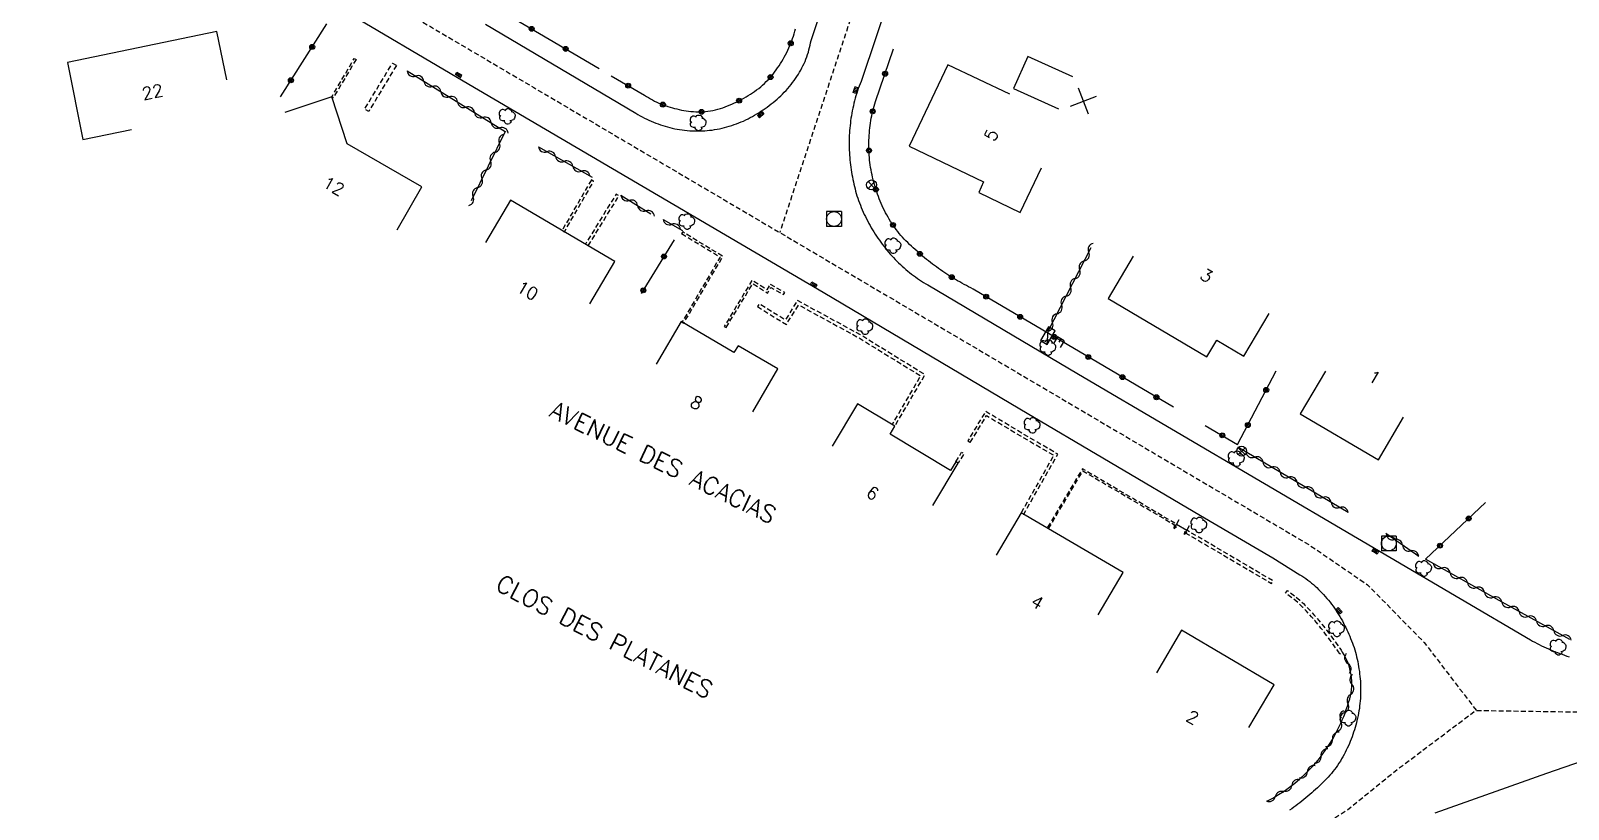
# Model space of a CAD drawing. Header units: millimetres. Extents: x 127000 to 128000, y 141000 to 142000.
# Drawn here: x 127697.7 to 127853.2, y 141772 to 141850.7 of the extents above; entities that cross this region are included whole.
import ezdxf
from ezdxf.enums import TextEntityAlignment as Align

# ---------------------------------------------------------------- set-up
doc = ezdxf.new("R2010")
doc.units = ezdxf.units.MM
doc.linetypes.add('DASHED', pattern=[0.75, 0.5, -0.25])
doc.layers.get('0').update_dxf_attribs({"linetype": 'CONTINUOUS'})
for name, color, linetype in [('W0001', 6, 'DASHED'), ('W0008', 7, 'CONTINUOUS'), ('W0100', 7, 'CONTINUOUS'), ('W0105', 7, 'CONTINUOUS'), ('W0112', 1, 'DASHED'), ('W0300', 7, 'CONTINUOUS'), ('W0310', 3, 'CONTINUOUS'), ('W0322', 7, 'CONTINUOUS'), ('W0400', 7, 'CONTINUOUS'), ('W0420', 7, 'CONTINUOUS'), ('W0430', 7, 'CONTINUOUS'), ('W0469', 7, 'CONTINUOUS'), ('W0989', 7, 'CONTINUOUS'), ('W0991', 7, 'CONTINUOUS')]:
    doc.layers.add(name, color=color, linetype=linetype)
doc.styles.get("Standard").update_dxf_attribs({"font": 'romans.shx', "width": 0.85})

# ---------------------------------------------------------------- blocks, each defined once
blk = doc.blocks.new('T300')
for p, q in [((-0.8, 0.51), (-0.86, 0.34)), ((-0.86, 0.34), (-0.86, 0.17)), ((-0.86, 0.17), (-0.74, 0.06)), ((-0.69, 0.63), (-0.8, 0.51)), ((-0.8, -0.06), (-0.74, 0.06)), ((-0.74, 0.06), (-0.69, 0.11)), ((-0.57, 0.69), (-0.69, 0.63)), ((-0.46, 0.69), (-0.57, 0.69)), ((-0.29, 0.63), (-0.46, 0.69)), ((-0.29, 0.63), (-0.17, 0.74)), ((-0.23, 0.57), (-0.29, 0.63)), ((-0.17, 0.74), (-0.06, 0.8)), ((-0.06, 0.8), (0.06, 0.8)), ((0.06, 0.8), (0.23, 0.74)), ((0.23, 0.74), (0.34, 0.63)), ((0.34, 0.63), (0.4, 0.51)), ((0.46, 0.46), (0.34, 0.46)), ((0.4, 0.51), (0.4, 0.46)), ((0.57, 0.4), (0.46, 0.46)), ((0.57, 0.4), (0.69, 0.29)), ((0.69, 0.29), (0.74, 0.17)), ((0.74, 0.06), (0.69, -0.17)), ((0.74, 0.17), (0.74, 0.06)), ((-0.8, -0.17), (-0.8, -0.06)), ((-0.8, -0.23), (-0.8, -0.17)), ((-0.74, -0.34), (-0.8, -0.23)), ((-0.69, -0.4), (-0.74, -0.34)), ((-0.51, -0.46), (-0.69, -0.4)), ((-0.4, -0.46), (-0.51, -0.46)), ((-0.4, -0.46), (-0.34, -0.46)), ((-0.34, -0.46), (-0.34, -0.4)), ((-0.34, -0.51), (-0.34, -0.46)), ((-0.29, -0.63), (-0.34, -0.51)), ((-0.17, -0.74), (-0.29, -0.63)), ((-0.06, -0.8), (-0.17, -0.74)), ((0.06, -0.8), (-0.06, -0.8)), ((0.17, -0.74), (0.06, -0.8)), ((0.23, -0.69), (0.17, -0.74)), ((0.29, -0.46), (0.23, -0.46)), ((0.29, -0.63), (0.23, -0.69)), ((0.46, -0.4), (0.29, -0.46)), ((0.34, -0.51), (0.29, -0.63)), ((0.34, -0.51), (0.34, -0.46)), ((0.57, -0.34), (0.46, -0.4)), ((0.63, -0.29), (0.57, -0.34)), ((0.69, -0.17), (0.63, -0.29))]:
    blk.add_line(p, q)
blk = doc.blocks.new('T400')
for p, q in [((-0.15, 0.3), (0.15, 0.3)), ((-0.15, -0.25), (-0.15, 0.3)), ((-0.15, 0.15), (0.15, 0.15)), ((-0.15, 0), (0.15, 0)), ((0.15, 0.3), (0.15, -0.25)), ((-0.15, -0.15), (0.15, -0.15)), ((-0.15, -0.25), (-0.15, -0.3)), ((-0.15, -0.3), (0.15, -0.3)), ((0.15, -0.3), (0.15, -0.25))]:
    blk.add_line(p, q)
blk = doc.blocks.new('T430')
at = {"flags": 128}
for points in [[(-0.4, 2.1), (0.4, 2.1)], [(-0.4, 2.1), (-0.4, 1.3)], [(-0.4, 1.7), (0, 1.7)], [(0.8, 0.8), (-0.8, 0.8)], [(-0.8, 0.8), (-0.8, 0)], [(0.8, 0.8), (-0.8, 0)], [(-0.8, 0), (0.8, 0)], [(-0.4, 1.3), (0.4, 1.3)], [(0.8, 0), (0.8, 0.8)]]:
    blk.add_lwpolyline(points, dxfattribs=at)
blk = doc.blocks.new('T420')
for p, q in [((0.75, 0.75), (-0.75, 0.75)), ((-0.75, 0.75), (-0.75, -0.75)), ((0.75, 0.75), (0.75, -0.75)), ((0.75, -0.75), (-0.75, -0.75))]:
    blk.add_line(p, q)
blk.add_ellipse((0, 0), major_axis=(-0.53, 0.53), ratio=1, start_param=3.926991, end_param=10.210176)
blk = doc.blocks.new('t105o')
for p, q in [((-0.5, 0), (0.5, 0)), ((0.5, 0), (0.2, 0.1)), ((0.5, 0), (0.2, -0.1))]:
    blk.add_line(p, q)
blk = doc.blocks.new('t322o')
at = {"color": 0, "linetype": 'Continuous'}
for radius in [0.25, 0.15]:
    blk.add_circle((0, 0), radius, dxfattribs=at)
blk = doc.blocks.new('t310o')
at = {"color": 0, "linetype": 'Continuous'}
for centre, start, end in [((-0.5, 0.38), 216.8699, 323.1304), ((0.5, -0.37), 36.8699, 143.1303)]:
    blk.add_arc(centre, 0.625, start, end, dxfattribs=at)
blk = doc.blocks.new('t991o')
at = {"color": 0, "linetype": 'Continuous'}
for p, q in [((-1, 1), (1, -1)), ((-1, -1), (1, 1))]:
    blk.add_line(p, q, dxfattribs=at)
blk = doc.blocks.new('T469')
at = {"color": 0, "linetype": 'Continuous', "flags": 128}
for points in [[(-0.35, 0.35), (0.35, -0.35)], [(-0.35, -0.35), (0.35, 0.35)]]:
    blk.add_lwpolyline(points, dxfattribs=at)
at = {"color": 0, "linetype": 'Continuous'}
blk.add_circle((0, 0), 0.5, dxfattribs=at)

msp = doc.modelspace()

# ---------------------------------------------------------------- linework, layer by layer
at = {"layer": 'W0001', "flags": 128}
for points in [[(127821.17, 141958.66), (127815.27, 141941.14), (127808.53, 141931.32), (127803.94, 141921.6), (127801.49, 141914.44), (127793.2, 141889.47), (127784.1, 141862.3), (127773.48, 141830.26)], [(128000, 141879.12), (127992.15, 141873.05), (127955.18, 141844.59), (127918.68, 141816.45), (127902.03, 141803.62), (127891.96, 141796.16), (127880.93, 141789.83), (127872.38, 141786.24), (127863.13, 141783.37), (127854.76, 141781.75), (127843.85, 141781.92)]]:
    msp.add_lwpolyline(points, dxfattribs=at)
msp.add_lwpolyline([(127717.8, 141862.56), (127724.21, 141859.28), (127732.17, 141854.61), (127748.61, 141844.92), (127794.21, 141818.05), (127817.75, 141804.16), (127827.07, 141798.66), (127832.92, 141794.65), (127838.64, 141788.83), (127843.91, 141781.96), (127835.51, 141775.63), (127830.89, 141771.86), (127824.36, 141767.8), (127815.15, 141761.64), (127790.7, 141745.04), (127750.52, 141717.53), (127727.77, 141702.04), (127693.55, 141679.36), (127675.19, 141667.03), (127661.27, 141657.82), (127656.94, 141655.38), (127651.99, 141653.87), (127647.22, 141653.74), (127642.28, 141654.78), (127638.03, 141656.82), (127634.47, 141659.73), (127631.83, 141663.07), (127629.99, 141667.56), (127628.75, 141675.63), (127624.44, 141713.22), (127620.39, 141749.27), (127618.94, 141762.83), (127618.53, 141769.08), (127618.73, 141775.12), (127619.79, 141793.05), (127621.06, 141812.23), (127622.17, 141816.46), (127624.13, 141820.82), (127627.49, 141825.3), (127631.57, 141829.01), (127636.31, 141831.72), (127643.93, 141835.24), (127681.26, 141852.39), (127693.2, 141858.03), (127698.96, 141861.59), (127706.18, 141866.56), (127712.52, 141864.73)], close=True, dxfattribs=at)
at = {"layer": 'W0008', "flags": 128}
for points in [[(127743.74, 141851.34), (127758.92, 141842.33), (127759.14, 141842.2), (127759.36, 141842.07), (127759.58, 141841.95), (127759.8, 141841.84), (127760.03, 141841.72), (127760.25, 141841.62), (127760.48, 141841.51), (127760.71, 141841.42), (127760.94, 141841.33), (127761.17, 141841.24), (127761.41, 141841.16), (127761.65, 141841.08), (127761.88, 141841.01), (127762.12, 141840.94), (127762.37, 141840.88), (127762.61, 141840.82), (127762.86, 141840.76), (127763.1, 141840.72), (127763.35, 141840.67), (127763.6, 141840.64), (127763.86, 141840.6), (127764.11, 141840.58), (127764.37, 141840.55), (127764.62, 141840.54), (127764.88, 141840.53), (127765.13, 141840.53), (127765.38, 141840.53), (127765.63, 141840.54), (127765.89, 141840.55), (127766.14, 141840.57), (127766.39, 141840.6), (127766.64, 141840.63), (127766.89, 141840.67), (127767.14, 141840.71), (127767.39, 141840.76), (127767.64, 141840.81), (127767.89, 141840.87), (127768.14, 141840.94), (127768.38, 141841.01), (127768.63, 141841.08), (127768.87, 141841.17), (127769.11, 141841.25), (127769.34, 141841.34), (127769.58, 141841.44), (127769.81, 141841.54), (127770.04, 141841.65), (127770.27, 141841.76), (127770.49, 141841.88), (127770.71, 141842), (127770.93, 141842.12), (127771.15, 141842.25), (127771.36, 141842.38), (127771.58, 141842.52), (127771.79, 141842.66), (127772, 141842.81), (127772.21, 141842.95), (127772.41, 141843.11), (127772.62, 141843.26), (127772.82, 141843.42), (127773.01, 141843.59), (127773.21, 141843.75), (127773.4, 141843.92), (127773.58, 141844.1), (127773.77, 141844.27), (127773.94, 141844.46), (127774.12, 141844.64), (127774.29, 141844.83), (127774.46, 141845.02), (127774.62, 141845.22), (127774.77, 141845.42), (127774.93, 141845.63), (127775.07, 141845.83), (127775.22, 141846.05), (127775.36, 141846.27), (127775.49, 141846.48), (127775.61, 141846.69), (127775.72, 141846.91), (127775.83, 141847.13), (127775.94, 141847.35), (127776.04, 141847.57), (127776.13, 141847.8), (127776.21, 141848.03), (127776.29, 141848.26), (127776.37, 141848.49), (127776.43, 141848.72), (127776.5, 141848.96), (127776.55, 141849.2), (127776.6, 141849.44), (127776.65, 141849.69), (127787.7, 141882.7)], [(127786.43, 141859.61), (127781.7, 141845.55), (127781.6, 141845.31), (127781.51, 141845.07), (127781.42, 141844.83), (127781.34, 141844.58), (127781.26, 141844.34), (127781.18, 141844.09), (127781.11, 141843.84), (127781.04, 141843.59), (127780.98, 141843.34), (127780.92, 141843.09), (127780.86, 141842.84), (127780.81, 141842.58), (127780.77, 141842.33), (127780.72, 141842.07), (127780.68, 141841.82), (127780.65, 141841.57), (127780.62, 141841.32), (127780.59, 141841.08), (127780.56, 141840.83), (127780.54, 141840.58), (127780.53, 141840.34), (127780.51, 141840.09), (127780.5, 141839.84), (127780.49, 141839.59), (127780.49, 141839.34), (127780.49, 141839.1), (127780.5, 141838.85), (127780.5, 141838.6), (127780.52, 141838.35), (127780.53, 141838.1), (127780.55, 141837.86), (127780.58, 141837.61), (127780.6, 141837.36), (127780.63, 141837.11), (127780.67, 141836.87), (127780.7, 141836.62), (127780.74, 141836.37), (127780.78, 141836.13), (127780.82, 141835.89), (127780.87, 141835.64), (127780.92, 141835.4), (127780.97, 141835.16), (127781.03, 141834.92), (127781.09, 141834.68), (127781.15, 141834.44), (127781.22, 141834.2), (127781.29, 141833.96), (127781.37, 141833.73), (127781.45, 141833.49), (127781.54, 141833.26), (127781.63, 141833.02), (127781.72, 141832.79), (127781.82, 141832.56), (127781.92, 141832.32), (127782.03, 141832.09), (127782.14, 141831.87), (127782.25, 141831.64), (127782.37, 141831.42), (127782.48, 141831.19), (127782.61, 141830.97), (127782.73, 141830.75), (127782.86, 141830.54), (127782.99, 141830.32), (127783.13, 141830.11), (127783.26, 141829.9), (127783.41, 141829.69), (127783.55, 141829.49), (127783.7, 141829.28), (127783.85, 141829.08), (127784, 141828.88), (127784.16, 141828.68), (127784.32, 141828.48), (127784.48, 141828.29), (127784.65, 141828.09), (127784.81, 141827.91), (127784.98, 141827.73), (127785.15, 141827.55), (127785.33, 141827.37), (127785.5, 141827.19), (127785.68, 141827.02), (127785.86, 141826.86), (127786.05, 141826.69), (127786.23, 141826.53), (127786.42, 141826.37), (127786.61, 141826.22), (127786.81, 141826.07), (127787.01, 141825.92), (127787.2, 141825.77), (127787.41, 141825.63), (127787.61, 141825.49), (127787.82, 141825.35), (127788.03, 141825.22), (127788.24, 141825.09), (127788.45, 141824.96), (127803.69, 141815.94), (127831.9, 141799.35), (127835.16, 141797.44), (127849.39, 141789.08), (127849.61, 141788.96), (127849.83, 141788.84), (127850.06, 141788.72), (127850.28, 141788.6), (127850.51, 141788.49), (127850.74, 141788.38), (127850.97, 141788.28), (127851.2, 141788.18), (127851.43, 141788.08), (127851.66, 141787.98), (127851.89, 141787.88), (127852.13, 141787.79), (127852.36, 141787.7), (127852.6, 141787.62), (127852.83, 141787.53), (127853.07, 141787.45), (127853.31, 141787.37)], [(127728.9, 141853), (127741.45, 141845.59), (127777.86, 141824.22), (127797.74, 141812.45), (127816.01, 141801.66), (127823.34, 141797.38), (127826.08, 141795.67), (127826.28, 141795.54), (127826.49, 141795.41), (127826.68, 141795.27), (127826.88, 141795.13), (127827.07, 141794.98), (127827.25, 141794.83), (127827.44, 141794.68), (127827.62, 141794.52), (127827.79, 141794.36), (127827.97, 141794.19), (127828.14, 141794.02), (127828.3, 141793.84), (127828.48, 141793.66), (127828.64, 141793.47), (127828.81, 141793.27), (127828.97, 141793.08), (127829.13, 141792.88), (127829.28, 141792.68), (127829.43, 141792.48), (127829.57, 141792.28), (127829.72, 141792.07), (127829.86, 141791.86), (127829.99, 141791.64), (127830.12, 141791.43), (127830.25, 141791.21), (127830.37, 141790.99), (127830.49, 141790.77), (127830.6, 141790.55), (127830.71, 141790.33), (127830.82, 141790.11), (127830.92, 141789.88), (127831.02, 141789.66), (127831.12, 141789.44), (127831.21, 141789.21), (127831.3, 141788.98), (127831.39, 141788.76), (127831.47, 141788.53), (127831.55, 141788.3), (127831.62, 141788.06), (127831.69, 141787.83), (127831.75, 141787.59), (127831.81, 141787.36), (127831.87, 141787.12), (127831.92, 141786.88), (127831.97, 141786.64), (127832.01, 141786.39), (127832.05, 141786.14), (127832.09, 141785.89), (127832.12, 141785.64), (127832.15, 141785.39), (127832.17, 141785.15), (127832.19, 141784.9), (127832.2, 141784.65), (127832.21, 141784.4), (127832.22, 141784.15), (127832.22, 141783.9), (127832.22, 141783.66), (127832.21, 141783.41), (127832.2, 141783.16), (127832.18, 141782.91), (127832.15, 141782.66), (127832.12, 141782.41), (127832.09, 141782.16), (127832.05, 141781.91), (127832.01, 141781.67), (127831.96, 141781.42), (127831.91, 141781.18), (127831.85, 141780.93), (127831.79, 141780.69), (127831.73, 141780.45), (127831.66, 141780.22), (127831.59, 141779.98), (127831.51, 141779.74), (127831.43, 141779.51), (127831.35, 141779.28), (127831.26, 141779.05), (127831.17, 141778.82), (127831.08, 141778.59), (127830.98, 141778.37), (127830.87, 141778.14), (127830.77, 141777.92), (127830.65, 141777.7), (127830.54, 141777.48), (127830.42, 141777.26), (127830.29, 141777.04), (127830.17, 141776.83), (127830.03, 141776.61), (127829.88, 141776.39), (127829.74, 141776.18), (127829.58, 141775.98), (127829.42, 141775.78), (127829.26, 141775.58), (127829.09, 141775.39), (127828.92, 141775.2), (127828.75, 141775.01), (127828.57, 141774.83), (127828.39, 141774.65), (127828.21, 141774.47), (127828.03, 141774.29), (127827.84, 141774.12), (127827.65, 141773.95), (127827.46, 141773.78), (127827.27, 141773.61), (127827.08, 141773.44), (127826.88, 141773.27), (127826.68, 141773.1), (127826.48, 141772.93), (127826.28, 141772.77), (127826.08, 141772.62), (127825.87, 141772.46), (127825.67, 141772.31), (127825.46, 141772.16), (127825.25, 141772.01), (127825.03, 141771.87)], [(127839.75, 141771.61), (127851.06, 141775.6), (127860.12, 141778.73)]]:
    msp.add_lwpolyline(points, dxfattribs=at)
at = {"layer": 'W0100', "flags": 128}
for points in [[(127717.58, 141845.69), (127716.57, 141850.58), (127701.44, 141847.46), (127703.02, 141839.67), (127707.92, 141840.67)], [(127803.12, 141845.99), (127798.57, 141848.07), (127797.1, 141844.84), (127801.65, 141842.77)], [(127796.76, 141844.25), (127790.48, 141847.23), (127786.58, 141839.01), (127794.09, 141835.4), (127793.6, 141834.32), (127797.78, 141832.3), (127799.95, 141836.81)], [(127734.78, 141830.55), (127737.28, 141834.89), (127729.75, 141839.22), (127728.17, 141843.97), (127723.42, 141842.39)], [(127754.26, 141823.04), (127756.79, 141827.35), (127746.25, 141833.55), (127743.71, 141829.24)], [(127809.23, 141827.88), (127806.69, 141823.58), (127816.68, 141817.69), (127817.68, 141819.38), (127820.42, 141817.77), (127822.96, 141822.08)], [(127770.76, 141812.15), (127773.28, 141816.47), (127769.26, 141818.81), (127768.85, 141818.13), (127763.5, 141821.26), (127760.97, 141816.95)], [(127828.66, 141816.24), (127826.12, 141811.94), (127834.01, 141807.28), (127836.55, 141811.59)], [(127788.95, 141802.67), (127791.53, 141806.95), (127791.3, 141807.09), (127790.76, 141806.19), (127784.64, 141809.87), (127785.12, 141810.7), (127781.33, 141812.96), (127778.78, 141808.66)], [(127805.67, 141791.6), (127808.19, 141795.91), (127797.89, 141801.94), (127795.37, 141797.63)], [(127813.59, 141800.78), (127814.64, 141800.18)], [(127820.93, 141780.21), (127823.47, 141784.52), (127814.11, 141790.05), (127811.57, 141785.74)]]:
    msp.add_lwpolyline(points, dxfattribs=at)
at = {"layer": 'W0112', "flags": 128}
for points in [[(127730.63, 141847.77), (127728.33, 141843.88), (127728.17, 141843.97), (127730.46, 141847.87)], [(127734.71, 141847.16), (127731.91, 141842.51), (127731.51, 141842.75), (127734.31, 141847.4)], [(127754.43, 141835.58), (127751.47, 141830.48), (127751.7, 141830.34), (127754.66, 141835.44)], [(127754.11, 141828.92), (127757.22, 141833.99), (127756.94, 141834.16), (127753.83, 141829.09)], [(127763.56, 141830.15), (127767.45, 141827.79), (127763.6, 141821.21), (127763.77, 141821.1), (127767.73, 141827.85), (127763.67, 141830.32)], [(127768.06, 141820.66), (127770.75, 141825.11), (127772.25, 141824.15), (127772.58, 141824.72), (127773.86, 141823.99), (127773.98, 141824.19), (127772.5, 141825.04), (127772.17, 141824.47), (127770.67, 141825.43), (127767.87, 141820.77)], [(127771.22, 141822.77), (127774.15, 141820.96), (127775.38, 141822.95), (127781.47, 141819.63), (127787.72, 141815.77), (127784.84, 141810.87), (127785.12, 141810.7), (127788.17, 141815.88), (127781.63, 141819.92), (127775.27, 141823.39), (127774.04, 141821.42), (127771.4, 141823.05)], [(127792.75, 141809.04), (127794.39, 141811.76), (127797.84, 141809.7), (127801.18, 141807.75), (127797.89, 141801.93), (127798.15, 141801.78), (127801.59, 141807.86), (127797.99, 141809.96), (127794.29, 141812.18), (127792.49, 141809.2)], [(127791.3, 141807.09), (127791.87, 141808.06), (127792.1, 141807.92), (127791.53, 141806.95)], [(127800.66, 141800.33), (127804.13, 141806.17), (127813.51, 141800.65), (127813.59, 141800.78), (127804.08, 141806.38), (127800.53, 141800.4)], [(127814.48, 141799.92), (127823.22, 141794.78), (127823.37, 141795.04), (127814.63, 141800.18)], [(127830.11, 141787.65), (127829.97, 141787.86), (127829.83, 141788.06), (127829.69, 141788.27), (127829.55, 141788.47), (127829.41, 141788.67), (127829.26, 141788.88), (127829.12, 141789.08), (127828.97, 141789.28), (127828.82, 141789.48), (127828.67, 141789.67), (127828.52, 141789.87), (127828.37, 141790.07), (127828.21, 141790.26), (127828.06, 141790.46), (127827.9, 141790.65), (127827.74, 141790.84), (127827.58, 141791.04), (127827.42, 141791.23), (127827.25, 141791.42), (127827.08, 141791.61), (127826.91, 141791.79), (127826.74, 141791.98), (127826.57, 141792.16), (127826.39, 141792.35), (127826.22, 141792.53), (127826.04, 141792.71), (127825.87, 141792.87), (127824.63, 141793.82), (127824.83, 141794.08), (127826.08, 141793.11), (127826.26, 141792.93), (127826.44, 141792.75), (127826.62, 141792.57), (127826.8, 141792.38), (127826.97, 141792.2), (127827.15, 141792.01), (127827.32, 141791.82), (127827.49, 141791.63), (127827.66, 141791.44), (127827.82, 141791.24), (127827.99, 141791.04), (127828.15, 141790.85), (127828.31, 141790.66), (127828.46, 141790.46), (127828.62, 141790.26), (127828.77, 141790.07), (127828.92, 141789.87), (127829.08, 141789.67), (127829.23, 141789.47), (127829.37, 141789.27), (127829.52, 141789.06), (127829.67, 141788.86), (127829.81, 141788.65), (127829.95, 141788.45), (127830.1, 141788.24), (127830.24, 141788.03), (127830.37, 141787.83)]]:
    msp.add_lwpolyline(points, close=True, dxfattribs=at)
at = {"layer": 'W0310', "flags": 128}
for points in [[(127735.79, 141846.6), (127745.72, 141840.49), (127742.26, 141833.48)], [(127749.07, 141838.92), (127754.5, 141835.85)], [(127757.41, 141834.04), (127760.44, 141832.14)], [(127761.68, 141831.58), (127763.66, 141830.48)], [(127800.61, 141820.28), (127804.98, 141828.76)], [(127830.96, 141801.97), (127819.81, 141808.55)], [(127838.09, 141797.5), (127834.77, 141799.84)], [(127853.38, 141789.13), (127846.23, 141793.05), (127838.79, 141797.25)]]:
    msp.add_lwpolyline(points, dxfattribs=at)
msp.add_lwpolyline([(127822.75, 141772.77, 0.164164), (127830.06, 141780.31, 0.042029), (127831.11, 141783.11, 0.218665), (127830.38, 141787.83, 1.791758)], format="xyb", dxfattribs=at)
at = {"layer": 'W0322', "flags": 128}
for points in [[(127722.98, 141843.97), (127727.67, 141851.35)], [(127746.66, 141851.88), (127755.21, 141846.85)], [(127756.42, 141846.12), (127759.8, 141844.15), (127760, 141844.02), (127760.2, 141843.9), (127760.41, 141843.78), (127760.62, 141843.67), (127760.83, 141843.56), (127761.04, 141843.46), (127761.26, 141843.36), (127761.48, 141843.27), (127761.7, 141843.18), (127761.93, 141843.1), (127762.16, 141843.02), (127762.39, 141842.95), (127762.62, 141842.88), (127762.85, 141842.82), (127763.08, 141842.76), (127763.31, 141842.7), (127763.55, 141842.65), (127763.78, 141842.61), (127764.02, 141842.57), (127764.26, 141842.54), (127764.5, 141842.51), (127764.75, 141842.49), (127764.99, 141842.47), (127765.24, 141842.47), (127765.49, 141842.47), (127765.73, 141842.48), (127765.98, 141842.5), (127766.22, 141842.52), (127766.47, 141842.56), (127766.72, 141842.61), (127766.98, 141842.67), (127767.23, 141842.73), (127767.48, 141842.8), (127767.72, 141842.88), (127767.97, 141842.97), (127768.21, 141843.07), (127768.45, 141843.17), (127768.69, 141843.27), (127768.92, 141843.38), (127769.16, 141843.49), (127769.39, 141843.61), (127769.62, 141843.73), (127769.84, 141843.85), (127770.07, 141843.98), (127770.29, 141844.11), (127770.51, 141844.24), (127770.72, 141844.38), (127770.94, 141844.53), (127771.14, 141844.68), (127771.35, 141844.83), (127771.55, 141845), (127771.75, 141845.17), (127771.94, 141845.34), (127772.12, 141845.52), (127772.3, 141845.71), (127772.48, 141845.9), (127772.64, 141846.09), (127772.81, 141846.29), (127772.96, 141846.49), (127773.12, 141846.7), (127773.26, 141846.91), (127773.41, 141847.12), (127773.55, 141847.34), (127773.68, 141847.56), (127773.81, 141847.78), (127773.94, 141848.01), (127774.06, 141848.23), (127774.18, 141848.46), (127774.29, 141848.7), (127774.4, 141848.93), (127774.5, 141849.16), (127774.59, 141849.4), (127774.69, 141849.64), (127774.77, 141849.88), (127774.86, 141850.12), (127774.94, 141850.37), (127775.01, 141850.62), (127775.08, 141850.86)], [(127813.3, 141812.6), (127800.67, 141820.05), (127793.04, 141824.55), (127792.81, 141824.66), (127792.58, 141824.78), (127792.35, 141824.9), (127792.13, 141825.02), (127791.9, 141825.14), (127791.68, 141825.27), (127791.46, 141825.39), (127791.24, 141825.52), (127791.02, 141825.65), (127790.81, 141825.79), (127790.59, 141825.92), (127790.38, 141826.06), (127790.17, 141826.2), (127789.96, 141826.34), (127789.75, 141826.48), (127789.54, 141826.63), (127789.34, 141826.78), (127789.13, 141826.93), (127788.93, 141827.08), (127788.73, 141827.23), (127788.53, 141827.39), (127788.33, 141827.55), (127788.13, 141827.71), (127787.93, 141827.87), (127787.74, 141828.03), (127787.55, 141828.2), (127787.36, 141828.37), (127787.17, 141828.54), (127786.98, 141828.71), (127786.79, 141828.88), (127786.61, 141829.06), (127786.42, 141829.24), (127786.24, 141829.42), (127786.07, 141829.6), (127785.9, 141829.79), (127785.73, 141829.98), (127785.57, 141830.17), (127785.41, 141830.37), (127785.26, 141830.57), (127785.11, 141830.77), (127784.97, 141830.97), (127784.83, 141831.18), (127784.69, 141831.39), (127784.56, 141831.61), (127784.43, 141831.83), (127784.3, 141832.05), (127784.18, 141832.27), (127784.07, 141832.5), (127783.95, 141832.73), (127783.84, 141832.96), (127783.74, 141833.19), (127783.64, 141833.43), (127783.54, 141833.66), (127783.45, 141833.9), (127783.37, 141834.14), (127783.28, 141834.38), (127783.2, 141834.62), (127783.13, 141834.87), (127783.06, 141835.11), (127782.99, 141835.36), (127782.93, 141835.6), (127782.87, 141835.85), (127782.81, 141836.1), (127782.76, 141836.35), (127782.71, 141836.6), (127782.67, 141836.85), (127782.63, 141837.1), (127782.6, 141837.34), (127782.57, 141837.59), (127782.54, 141837.84), (127782.52, 141838.09), (127782.51, 141838.34), (127782.5, 141838.59), (127782.49, 141838.84), (127782.49, 141839.09), (127782.49, 141839.34), (127782.5, 141839.59), (127782.51, 141839.84), (127782.52, 141840.09), (127782.54, 141840.34), (127782.56, 141840.59), (127782.58, 141840.84), (127782.62, 141841.09), (127782.65, 141841.33), (127782.69, 141841.58), (127782.73, 141841.82), (127782.78, 141842.07), (127782.84, 141842.31), (127782.89, 141842.55), (127782.95, 141842.79), (127783.02, 141843.03), (127783.09, 141843.27), (127783.17, 141843.51), (127784.99, 141848.84)], [(127762.81, 141829.54), (127759.48, 141824.09)], [(127816.51, 141810.77), (127819.78, 141808.85), (127823.68, 141816.27)], [(127838.79, 141797.23), (127844.83, 141802.96)]]:
    msp.add_lwpolyline(points, dxfattribs=at)

# ---------------------------------------------------------------- block references
at = {"layer": 'W0105'}
for p, rotation in [((127813.59, 141800.78), 241.4835819999427), ((127814.64, 141800.18), 240.7228197123889)]:
    msp.add_blockref('t105o', p, dxfattribs=dict(at, rotation=rotation))
at = {"layer": 'W0300'}
for p in [(127745.97, 141842.01), (127765.27, 141841.34), (127764.13, 141831.37), (127784.97, 141828.93), (127782.12, 141820.74), (127800.63, 141818.63), (127799.05, 141810.77), (127819.69, 141807.4), (127815.9, 141800.69), (127838.63, 141796.3), (127829.83, 141790.2), (127852.23, 141788.34), (127830.99, 141781.17)]:
    msp.add_blockref('T300', p, dxfattribs=at)
at = {"layer": 'W0310'}
for p, rotation in [((127736.64, 141846.08), 328.3757644555785), ((127738.34, 141845.03), 328.3757644555785), ((127740.05, 141843.98), 328.3757644555785), ((127741.75, 141842.93), 328.3757644555785), ((127743.45, 141841.89), 328.3757644555785), ((127745.16, 141840.84), 328.3757644555785), ((127745.12, 141839.29), 243.7489135173884), ((127744.24, 141837.49), 243.7489135173884), ((127749.94, 141838.43), 330.4528284178768), ((127751.68, 141837.45), 330.4528284178768), ((127753.42, 141836.46), 330.4528284178768), ((127743.35, 141835.7), 243.7489135173884), ((127742.47, 141833.91), 243.7489135173884), ((127758.25, 141833.51), 328.0010173035498), ((127759.95, 141832.45), 328.0010173035498), ((127762.56, 141831.09), 330.9940258417379), ((127804.73, 141828.28), 62.74094919090675), ((127803.81, 141826.5), 62.74094919090675), ((127802.9, 141824.72), 62.74094919090675), ((127801.98, 141822.94), 62.74094919090675), ((127801.06, 141821.17), 62.74094919090675), ((127821.49, 141807.56), 149.443313250584), ((127823.21, 141806.54), 149.443313250584), ((127824.93, 141805.52), 149.443313250584), ((127826.65, 141804.51), 149.443313250584), ((127828.38, 141803.49), 149.443313250584), ((127830.1, 141802.47), 149.443313250584), ((127835.64, 141799.23), 144.7808175686171), ((127837.27, 141798.08), 144.7808175686171), ((127840.41, 141796.34), 150.5184693832919), ((127842.15, 141795.35), 150.5184693832919), ((127843.89, 141794.37), 150.5184693832919), ((127845.63, 141793.39), 150.5184693832919), ((127847.38, 141792.42), 151.2570526230381), ((127849.13, 141791.45), 151.2570526230381), ((127850.89, 141790.49), 151.2570526230381), ((127852.64, 141789.53), 151.2570526230381), ((127830.93, 141786.71), 98.82550214349529), ((127831.33, 141784.59), 85.21253161038383), ((127830.94, 141782.65), 69.34330053336548), ((127830.23, 141780.78), 69.34330053336548), ((127829.37, 141779.02), 45.88452149476729), ((127828.22, 141777.33), 45.88452149476729), ((127826.84, 141775.75), 37.11456514219944), ((127825.26, 141774.37), 34.60643115151449), ((127823.59, 141773.24), 26.83094647475813)]:
    msp.add_blockref('t310o', p, dxfattribs=dict(at, rotation=rotation))
at = {"layer": 'W0322'}
for p, rotation in [((127748.39, 141850.86), 329.5392049951328), ((127726.2, 141849.03), 57.53429036915296), ((127774.59, 141849.4), 67.67657753665586), ((127751.83, 141848.83), 329.5392049951328), ((127772.55, 141845.98), 49.06245528082035), ((127784.13, 141846.32), 71.05928046978626), ((127724.05, 141845.66), 57.53429036915296), ((127758.15, 141845.11), 329.812866841879), ((127761.66, 141843.2), 338.9623655855056), ((127769.37, 141843.6), 26.48268585447403), ((127765.56, 141842.47), 2.399500924035789), ((127782.88, 141842.52), 76.71981288138086), ((127782.5, 141838.55), 92.51359995751704), ((127783.2, 141834.62), 108.0608029822679), ((127784.93, 141831.03), 123.9845877400501), ((127761.77, 141827.84), 238.5420242006867), ((127787.65, 141828.11), 139.2337245294434), ((127790.87, 141825.75), 148.3924418207347), ((127759.68, 141824.42), 238.5420242006867), ((127794.35, 141823.78), 149.4509637023656), ((127797.79, 141821.74), 149.4509637023656), ((127801.24, 141819.71), 149.4579822458014), ((127804.68, 141817.68), 149.4579822458014), ((127808.13, 141815.64), 149.4579822458014), ((127811.57, 141813.61), 149.4579822458014), ((127822.67, 141814.35), 62.26631224036148), ((127820.81, 141810.8), 62.26631224036148), ((127818.23, 141809.76), 329.6120930029502), ((127843.14, 141801.36), 43.47315832819119), ((127840.24, 141798.61), 43.47315832819119)]:
    msp.add_blockref('t322o', p, dxfattribs=dict(at, rotation=rotation))
at = {"layer": 'W0400'}
for p, rotation in [((127741.01, 141846.21), 59.419129400831), ((127781.13, 141844.65), 161.5181818723007), ((127771.54, 141842.19), 312.2578276911931), ((127776.92, 141825), 59.58737323264731), ((127833.7, 141798.04), 239.6776816900924), ((127830.05, 141792.03), 41.75186122590465)]:
    msp.add_blockref('T400', p, dxfattribs=dict(at, rotation=rotation))
at = {"layer": 'W0420'}
for p in [(127778.97, 141831.63), (127835.07, 141798.83)]:
    msp.add_blockref('T420', p, dxfattribs=at)
at = {"layer": 'W0430', "rotation": 239.3747674694784}
msp.add_blockref('T430', (127800.24, 141820.04), dxfattribs=at)
at = {"layer": 'W0469'}
for p in [(127782.76, 141835.08), (127820.19, 141808.16)]:
    msp.add_blockref('T469', p, dxfattribs=at)
at = {"layer": 'W0991', "rotation": 65.48254413133652}
msp.add_blockref('t991o', (127804.2, 141843.55), dxfattribs=at)

# ---------------------------------------------------------------- texts
at = {"layer": 'W0989'}
for s, rotation, p in [('AVENUE DES ACACIAS', 334.0175, (127761.69, 141807.03)), ('CLOS DES PLATANES', 332.614, (127755.77, 141789.41))]:
    msp.add_text(s, height=1.75, rotation=rotation, dxfattribs=at).set_placement(p, align=Align.MIDDLE)
at = {"layer": 'W0991'}
for s, rotation, p in [('22', 11.6732, (127710.05, 141844.49)), ('5', 64.6278, (127794.86, 141840.12)), ('12', 331.5707, (127728.37, 141834.96)), ('3', 330.0122, (127816.64, 141825.92)), ('10', 329.5717, (127747.97, 141824.41)), ('1', 329.4858, (127833.62, 141815.64)), ('8', 330.717, (127765.07, 141813.05)), ('6', 329.5358, (127782.88, 141803.92)), ('4', 329.6476, (127799.51, 141792.89)), ('2', 329.4189, (127815.23, 141781.26))]:
    msp.add_text(s, height=1.25, rotation=rotation, dxfattribs=at).set_placement(p, align=Align.MIDDLE)

doc.saveas('drawing.dxf')
